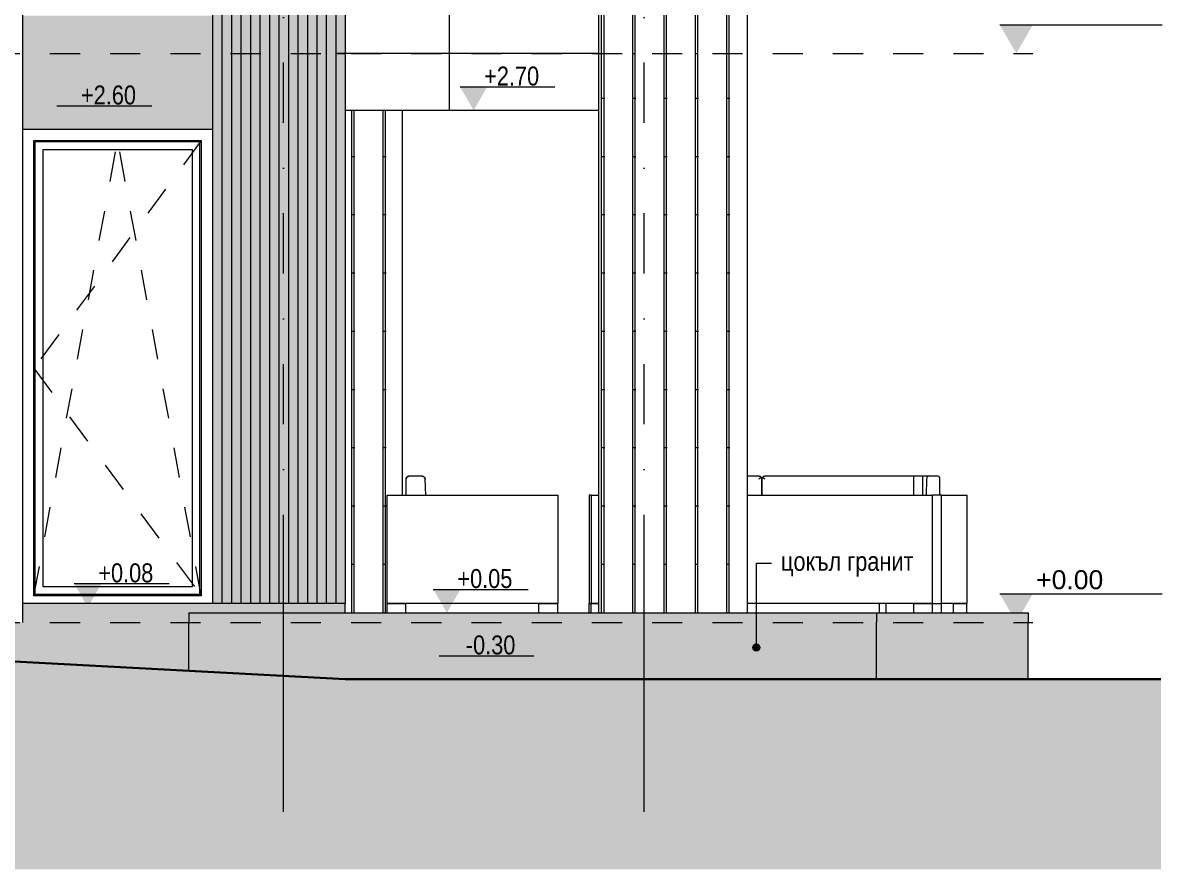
# Model space of a CAD drawing. Header units: centimetres. Extents: x -1373 to 229, y -130 to 818.
# Drawn here: x -372 to 229, y -130 to 316 of the extents above; entities that cross this region are included whole.
import ezdxf

# ---------------------------------------------------------------- set-up
doc = ezdxf.new("R2010")
doc.units = ezdxf.units.CM
doc.linetypes.add('Dash', pattern=[31.75, 15.875, -15.875])
doc.linetypes.add('Dash dot', pattern=[79.375, 31.75, -23.8125, 0, -23.8125])
for name, color, linetype, lineweight in [('A-ANNO-NOTE', 7, 'Continuous', 9), ('A-AREA', 7, 'Continuous', 9), ('A-DETL-GENF', 7, 'Continuous', 9), ('A-FLOR', 7, 'Continuous', 9), ('A-FLOR-LEVL', 7, 'Continuous', 9), ('A-FLOR-PATT', 7, 'Continuous', 9), ('A-GLAZ', 7, 'Continuous', 5), ('A-GLAZ-CWMG', 7, 'Continuous', 9), ('A-GLAZ-HDLN', 7, 'Dash', 5), ('A-WALL', 7, 'Continuous', 9), ('A-WALL-PATT', 7, 'Continuous', 9), ('G-ANNO-DIMS', 7, 'Continuous', 9), ('G-ANNO-TEXT', 7, 'Continuous', 9), ('I-FURN', 7, 'Continuous', 9), ('S-GRID', 7, 'Continuous', 9)]:
    doc.layers.add(name, color=color, linetype=linetype, lineweight=lineweight)
doc.layers.add('A-DETL', color=7, linetype='Continuous', lineweight=9, true_color=0x008000)
doc.styles.add('Arial', font='arial.ttf', dxfattribs={"height": 10})
doc.styles.add('Arial Narrow', font='ARIALN.TTF', dxfattribs={"height": 10})
doc.styles.add('Arial Narrow_2', font='ARIALN.TTF', dxfattribs={"height": 10})

# ---------------------------------------------------------------- blocks, each defined once
blk = doc.blocks.new('Sofa-08 - 1400 x 800-1678489-ИЗТОК')
at = {"layer": 'I-FURN'}
for p, q in [((16.51, 77), (10.48, 77)), ((18.01, 75.5), (18.01, 67)), ((18.01, 67), (18.01, 75.5)), ((18.01, 75.5), (18.01, 67)), ((98.01, 77), (19.51, 77)), ((98.01, 77), (98.01, 75.5)), ((98.01, 75.5), (98.01, 67)), ((-71.99, 67), (-71.99, 10)), ((-71.99, 67), (-68.09, 67)), ((10.48, 67), (108.01, 67)), ((108.01, 10), (108.01, 67)), ((-71.99, 10), (-68.09, 10)), ((-71.99, 5), (-71.99, 10)), ((-68.09, 10), (-71.99, 10)), ((108.01, 10), (10.48, 10)), ((98.01, 10), (108.01, 10)), ((98.01, 10), (98.01, 5)), ((108.01, 5), (108.01, 10))]:
    blk.add_line(p, q, dxfattribs=at)
for points, knots in [([(17.57, 76.56), (17.49, 76.64), (17.37, 76.74), (17.2, 76.84), (17.02, 76.92), (16.79, 76.98), (16.6, 77), (16.51, 77)], [0, 0, 0, 0, 0.25, 0.375, 0.5, 0.75, 1, 1, 1, 1]), ([(16.51, 75.5), (16.6, 75.59), (16.79, 75.78), (17.02, 76.01), (17.2, 76.19), (17.37, 76.36), (17.49, 76.48), (17.57, 76.56)], [0, 0, 0, 0, 0.25, 0.5, 0.625, 0.75, 1, 1, 1, 1]), ([(17.55, 76.58), (17.62, 76.51), (17.7, 76.42), (17.77, 76.31), (17.78, 76.29)], [0, 0, 0, 0, 0.25, 0.3102846, 0.3102846, 0.3102846, 0.3102846]), ([(17.84, 76.19), (17.86, 76.16), (17.89, 76.08), (17.92, 76), (17.94, 75.96)], [0.404349, 0.404349, 0.404349, 0.404349, 0.5, 0.6172742, 0.6172742, 0.6172742, 0.6172742]), ([(18.08, 75.96), (18.09, 76), (18.12, 76.08), (18.16, 76.16), (18.18, 76.19)], [0.3827258, 0.3827258, 0.3827258, 0.3827258, 0.5, 0.595651, 0.595651, 0.595651, 0.595651]), ([(18.23, 76.29), (18.25, 76.31), (18.32, 76.42), (18.4, 76.51), (18.47, 76.58)], [0.6897154, 0.6897154, 0.6897154, 0.6897154, 0.75, 1, 1, 1, 1]), ([(19.51, 77), (19.42, 77), (19.23, 76.98), (19, 76.92), (18.82, 76.84), (18.65, 76.74), (18.53, 76.64), (18.45, 76.56)], [0, 0, 0, 0, 0.25, 0.5, 0.625, 0.75, 1, 1, 1, 1]), ([(18.45, 76.56), (18.53, 76.48), (18.65, 76.36), (18.82, 76.19), (19, 76.01), (19.23, 75.78), (19.42, 75.59), (19.51, 75.5)], [0, 0, 0, 0, 0.25, 0.375, 0.5, 0.75, 1, 1, 1, 1])]:
    blk.add_open_spline(points, degree=3, knots=knots, dxfattribs=at)
for points in [[(17.57, 76.56), (17.66, 76.47), (17.82, 76.26), (17.97, 75.89), (18.01, 75.63), (18.01, 75.5)], [(17.98, 75.8), (18, 75.7), (18.01, 75.6), (18.01, 75.5)], [(18.01, 75.5), (18.01, 75.63), (18.04, 75.89), (18.2, 76.26), (18.36, 76.47), (18.45, 76.56)], [(18.01, 75.5), (18.01, 75.6), (18.02, 75.7), (18.04, 75.8)]]:
    blk.add_open_spline(points, degree=3, dxfattribs=at)
blk = doc.blocks.new('Tisch-12 Garten - 1200 x 700-1680447-ИЗТОК')
at = {"layer": 'I-FURN'}
blk.add_line((79.91, 10), (79.91, 5), dxfattribs=at)
blk = doc.blocks.new('Sofa-10 - 900 x 700-1663874-ИЗТОК')
at = {"layer": 'I-FURN'}
for p, q in [((-71.99, 67), (-73.09, 67)), ((-73.09, 67), (-73.09, 10)), ((-73.09, 10), (-71.99, 10)), ((-73.09, 5), (-73.09, 10)), ((-73.09, 10), (-71.99, 10))]:
    blk.add_line(p, q, dxfattribs=at)
blk = doc.blocks.new('Sofa-10 - 900 x 700-V10-ИЗТОК')
at = {"layer": 'I-FURN'}
for p, q in [((102.61, 77), (98.01, 77)), ((102.61, 77), (102.61, 75.56)), ((102.61, 75.56), (102.61, 67)), ((112.61, 67), (108.01, 67)), ((112.61, 10), (112.61, 67)), ((108.01, 10), (112.61, 10)), ((108.01, 10), (112.61, 10)), ((112.61, 5), (112.61, 10))]:
    blk.add_line(p, q, dxfattribs=at)
blk = doc.blocks.new('Sofa-08 - 1400 x 800-V11-ИЗТОК')
at = {"layer": 'I-FURN'}
for p, q in [((-169.59, 75.5), (-169.59, 67)), ((-161.03, 77), (-168.09, 77)), ((-159.18, 67), (-159.53, 75.56)), ((-179.59, 10), (-179.59, 67)), ((-179.59, 67), (-89.59, 67)), ((-89.59, 67), (-89.59, 10)), ((-179.59, 10), (-169.59, 10)), ((-179.59, 5), (-179.59, 10)), ((-89.59, 10), (-179.59, 10)), ((-169.59, 5), (-169.59, 10)), ((-99.59, 10), (-89.59, 10)), ((-99.59, 5), (-99.59, 10)), ((-89.59, 5), (-89.59, 10))]:
    blk.add_line(p, q, dxfattribs=at)
for centre, start, end in [((-168.09, 75.5), 90, 180), ((-161.03, 75.5), 2.32153, 90)]:
    blk.add_arc(centre, 1.5, start, end, dxfattribs=at)
for points, knots in [([(-169.59, 75.5), (-169.59, 75.59), (-169.58, 75.71), (-169.55, 75.82), (-169.55, 75.85)], [0, 0, 0, 0, 0.25, 0.3102366, 0.3102366, 0.3102366, 0.3102366]), ([(-169.55, 75.85), (-169.55, 75.82), (-169.58, 75.71), (-169.59, 75.59), (-169.59, 75.5)], [0.6897634, 0.6897634, 0.6897634, 0.6897634, 0.75, 1, 1, 1, 1]), ([(-169.52, 75.94), (-169.51, 75.98), (-169.48, 76.06), (-169.44, 76.14), (-169.42, 76.19)], [0.3988094, 0.3988094, 0.3988094, 0.3988094, 0.5, 0.625, 0.625, 0.625, 0.625]), ([(-169.42, 76.19), (-169.44, 76.14), (-169.48, 76.06), (-169.51, 75.98), (-169.52, 75.94)], [0.375, 0.375, 0.375, 0.375, 0.5, 0.6011906, 0.6011906, 0.6011906, 0.6011906]), ([(-168.77, 76.83), (-168.73, 76.86), (-168.65, 76.89), (-168.57, 76.92), (-168.53, 76.93)], [0.375, 0.375, 0.375, 0.375, 0.5, 0.6011906, 0.6011906, 0.6011906, 0.6011906]), ([(-168.53, 76.93), (-168.57, 76.92), (-168.65, 76.89), (-168.73, 76.86), (-168.77, 76.83)], [0.3988094, 0.3988094, 0.3988094, 0.3988094, 0.5, 0.625, 0.625, 0.625, 0.625]), ([(-168.43, 76.96), (-168.41, 76.96), (-168.3, 76.99), (-168.18, 77), (-168.09, 77)], [0.6897634, 0.6897634, 0.6897634, 0.6897634, 0.75, 1, 1, 1, 1]), ([(-168.09, 77), (-168.18, 77), (-168.3, 76.99), (-168.41, 76.96), (-168.43, 76.96)], [0, 0, 0, 0, 0.25, 0.3102366, 0.3102366, 0.3102366, 0.3102366]), ([(-161.03, 77), (-160.94, 77), (-160.82, 76.99), (-160.71, 76.97), (-160.69, 76.96)], [0, 0, 0, 0, 0.25, 0.3097192, 0.3097192, 0.3097192, 0.3097192]), ([(-160.69, 76.96), (-160.71, 76.97), (-160.82, 76.99), (-160.94, 77), (-161.03, 77)], [0.6902808, 0.6902808, 0.6902808, 0.6902808, 0.75, 1, 1, 1, 1]), ([(-160.59, 76.94), (-160.56, 76.93), (-160.48, 76.9), (-160.4, 76.86), (-160.35, 76.84)], [0.3983348, 0.3983348, 0.3983348, 0.3983348, 0.5, 0.6255437, 0.6255437, 0.6255437, 0.6255437]), ([(-160.35, 76.84), (-160.4, 76.86), (-160.48, 76.9), (-160.56, 76.93), (-160.59, 76.94)], [0.3744563, 0.3744563, 0.3744563, 0.3744563, 0.5, 0.6016652, 0.6016652, 0.6016652, 0.6016652]), ([(-159.71, 76.23), (-159.69, 76.18), (-159.65, 76.11), (-159.62, 76.03), (-159.61, 75.99)], [0.3744563, 0.3744563, 0.3744563, 0.3744563, 0.5, 0.6016652, 0.6016652, 0.6016652, 0.6016652]), ([(-159.61, 75.99), (-159.62, 76.03), (-159.65, 76.11), (-159.69, 76.18), (-159.71, 76.23)], [0.3983348, 0.3983348, 0.3983348, 0.3983348, 0.5, 0.6255437, 0.6255437, 0.6255437, 0.6255437]), ([(-159.58, 75.9), (-159.57, 75.88), (-159.55, 75.76), (-159.53, 75.65), (-159.53, 75.56)], [0.6902808, 0.6902808, 0.6902808, 0.6902808, 0.75, 1, 1, 1, 1]), ([(-159.53, 75.56), (-159.53, 75.65), (-159.55, 75.76), (-159.57, 75.88), (-159.58, 75.9)], [0, 0, 0, 0, 0.25, 0.3097192, 0.3097192, 0.3097192, 0.3097192])]:
    blk.add_open_spline(points, degree=3, knots=knots, dxfattribs=at)
for points in [[(-169.34, 76.32), (-169.29, 76.4), (-169.22, 76.48), (-169.15, 76.56)], [(-169.15, 76.56), (-169.22, 76.48), (-169.29, 76.4), (-169.34, 76.32)], [(-169.15, 76.56), (-169.07, 76.64), (-168.99, 76.7), (-168.9, 76.76)], [(-168.9, 76.76), (-168.99, 76.7), (-169.07, 76.64), (-169.15, 76.56)], [(-160.23, 76.77), (-160.14, 76.72), (-160.06, 76.65), (-159.99, 76.58)], [(-159.99, 76.58), (-160.06, 76.65), (-160.14, 76.72), (-160.23, 76.77)], [(-159.99, 76.58), (-159.91, 76.51), (-159.85, 76.43), (-159.79, 76.35)], [(-159.79, 76.35), (-159.85, 76.43), (-159.91, 76.51), (-159.99, 76.58)]]:
    blk.add_open_spline(points, degree=3, dxfattribs=at)
blk = doc.blocks.new('Sofa-10 - 900 x 700-V12-ИЗТОК')
at = {"layer": 'I-FURN'}
for p, q in [((105.84, 77), (102.61, 77)), ((104.78, 75.56), (104.53, 67)), ((110.83, 77), (105.84, 77)), ((111.89, 67), (111.89, 75.5)), ((112.61, 67), (126.03, 67)), ((126.03, 67), (126.03, 10)), ((83.6, 5), (83.6, 10)), ((126.03, 10), (112.61, 10)), ((118.96, 10), (126.03, 10)), ((118.96, 5), (118.96, 10)), ((126.03, 5), (126.03, 10))]:
    blk.add_line(p, q, dxfattribs=at)
for centre, start_param, end_param in [((105.84, 75.5), 0, 1.530278), ((110.83, 75.5), 4.712389, 6.283185)]:
    blk.add_ellipse(centre, major_axis=(0, 1.5), ratio=0.707107, start_param=start_param, end_param=end_param, dxfattribs=at)
blk = doc.blocks.new('SINGLE - OK - 100x252-2419123-ИЗТОК')
at = {"layer": 'A-GLAZ'}
for p, q in [((-365.69, 13.9), (-365.69, 254.1)), ((-365.69, 254.1), (-277.49, 254.1)), ((-364.99, 14.6), (-364.99, 253.4)), ((-278.19, 253.4), (-364.99, 253.4)), ((-278.19, 14.6), (-278.19, 253.4)), ((-277.49, 254.1), (-277.49, 13.9)), ((-360.89, 18.7), (-360.89, 249.3)), ((-360.89, 249.3), (-282.29, 249.3)), ((-282.29, 249.3), (-282.29, 18.7)), ((-282.29, 18.7), (-360.89, 18.7)), ((-277.49, 13.9), (-365.69, 13.9)), ((-278.19, 14.6), (-364.99, 14.6))]:
    blk.add_line(p, q, dxfattribs=at)
at = {"layer": 'A-GLAZ-HDLN'}
for p, q in [((-365.69, 13.9), (-321.59, 254.1)), ((-277.49, 254.1), (-365.69, 134)), ((-277.49, 13.9), (-321.59, 254.1)), ((-365.69, 134), (-277.49, 13.9))]:
    blk.add_line(p, q, dxfattribs=at)
blk = doc.blocks.new('Rectangular Mullion - TEC_LAMEL-2429880-ИЗТОК')
at = {"layer": 'A-GLAZ-CWMG', "true_color": 0xcfc6ba}
blk.add_hatch(color=9, dxfattribs=at).paths.add_polyline_path([(-201.59, 10), (-201.59, 300), (-206.59, 300), (-206.59, 10), (-202.09, 10)])
at = {"layer": 'A-GLAZ-CWMG'}
for p, q in [((-206.59, 300), (-201.59, 300)), ((-206.59, 300), (-206.59, 10)), ((-201.59, 300), (-201.59, 10)), ((-201.59, 10), (-206.59, 10))]:
    blk.add_line(p, q, dxfattribs=at)
blk = doc.blocks.new('Rectangular Mullion - TEC_LAMEL-2375260-ИЗТОК')
at = {"layer": 'A-GLAZ-CWMG', "true_color": 0xcfc6ba}
blk.add_hatch(color=9, dxfattribs=at).paths.add_polyline_path([(-201.59, 300), (-201.59, 531.32), (-206.59, 531.32), (-206.59, 300), (-202.09, 300)])
at = {"layer": 'A-GLAZ-CWMG'}
for p, q in [((-206.59, 531.32), (-201.59, 531.32)), ((-206.59, 531.32), (-206.59, 300)), ((-201.59, 531.32), (-201.59, 530.25)), ((-201.59, 527.68), (-201.59, 300)), ((-201.59, 300), (-206.59, 300))]:
    blk.add_line(p, q, dxfattribs=at)
blk = doc.blocks.new('Rectangular Mullion - TEC_LAMEL-2372754-ИЗТОК')
at = {"layer": 'A-GLAZ-CWMG', "true_color": 0xcfc6ba}
blk.add_hatch(color=9, dxfattribs=at).paths.add_polyline_path([(-206.59, 10), (-206.59, 532), (-211.59, 532), (-211.59, 10), (-208.33, 10)])
at = {"layer": 'A-GLAZ-CWMG'}
for p, q in [((-211.59, 532), (-206.59, 532)), ((-211.59, 532), (-211.59, 10)), ((-206.59, 532), (-206.59, 10)), ((-206.59, 10), (-211.59, 10))]:
    blk.add_line(p, q, dxfattribs=at)
blk = doc.blocks.new('Level - w_ name-271244-ИЗТОК')
at = {"layer": 'A-FLOR-LEVL'}
blk.add_hatch(color=256, dxfattribs=at).paths.add_polyline_path([(143.45, 15), (160.78, 15), (152.12, 0)])
blk.add_line((143.45, 15), (229.04, 15), dxfattribs=at)
blk = doc.blocks.new('Spot Elevations - ELEVATION_PROJECT-150941-ИЗТОК')
at = {"layer": 'A-ANNO-NOTE'}
blk.add_hatch(color=256, dxfattribs=at).paths.add_polyline_path([(-1102.75, 748.17), (-1088.44, 748.17), (-1095.6, 735.77)])
blk.add_line((-1102.75, 748.17), (-1052.75, 748.17), dxfattribs=at)

msp = doc.modelspace()

# ---------------------------------------------------------------- hatches: boundary and pattern name
at = {"layer": 'A-DETL-GENF'}
h = msp.add_hatch(dxfattribs=at)
h.set_pattern_fill('FP2_30', color=256, style=0, pattern_type=2)
h.set_pattern_definition([(0, (-146.547, 0), (19.05, 19.05), [19.05, -19.05]), (0, (-146.547, 7.144), (19.05, 19.05), [19.05, -19.05]), (0, (-146.547, 14.287), (19.05, 19.05), [19.05, -19.05]), (90, (-144.166, 16.669), (-19.05, 19.05), [19.05, -19.05]), (90, (-137.022, 16.669), (-19.05, 19.05), [19.05, -19.05]), (90, (-129.879, 16.669), (-19.05, 19.05), [19.05, -19.05])])
h.paths.add_polyline_path([(-170.9, -130.19), (228.36, -130.19), (228.36, -30), (-201.59, -30), (-766.59, 0), (-1368.67, 0), (-1368.67, -130.19), (-370.53, -130.19)])
at = {"layer": 'A-FLOR-PATT', "lineweight": 5, "true_color": 0xebebeb}
for points in [[(28.73, 0), (78.41, 0), (78.41, 5), (-284.09, 5), (-284.09, 0), (-21.18, 0)], [(78.41, 0), (158.41, 0), (158.41, 5), (78.41, 5)]]:
    msp.add_hatch(color=7, dxfattribs=at).paths.add_polyline_path(points)
at = {"layer": 'A-WALL-PATT', "true_color": 0x8b8b8b}
h = msp.add_hatch(dxfattribs=at)
h.set_pattern_fill('FP2_21', color=252, style=0, pattern_type=2)
h.set_pattern_definition([(0, (-3684.257, 300), (16.51, 30.709), [0.8382, -15.672]), (90, (-3700.767, 300), (-16.51, 30.709), [30.709, 0]), (90, (-3699.497, 300), (-16.51, 30.709), [30.709, 0])])
h.paths.add_polyline_path([(-561.59, 300), (-371.59, 300), (-371.59, 559.88), (-561.59, 559.88), (-561.59, 307.06)])
h = msp.add_hatch(dxfattribs=at)
h.set_pattern_fill('FP2_24', color=252, style=0, pattern_type=2)
h.set_pattern_definition([(0, (-9675.324, 300), (16.51, 30.709), [0.8382, -15.672]), (90, (-9691.834, 300), (-16.51, 30.709), [30.709, 0]), (90, (-9690.564, 300), (-16.51, 30.709), [30.709, 0])])
h.paths.add_polyline_path([(-68.09, 300), (10.48, 300), (10.48, 559.88), (-68.09, 559.88), (-68.09, 530.25), (-66.59, 530.25), (-66.62, 527.68), (-68.09, 527.68), (-68.09, 321.16)])
at = {"layer": 'A-WALL-PATT', "lineweight": 5, "true_color": 0x787878}
h = msp.add_hatch(color=8, dxfattribs=at)
h.paths.add_polyline_path([(-761.59, 300), (-756.59, 300), (-756.59, 532), (-761.59, 532), (-761.59, 307.06)])
h.paths.add_polyline_path([(-751.59, 300), (-746.59, 300), (-746.59, 532), (-751.59, 532), (-751.59, 307.06)])
h.paths.add_polyline_path([(-591.59, 300), (-586.59, 300), (-586.59, 532), (-591.59, 532), (-591.59, 307.06)])
h.paths.add_polyline_path([(-596.59, 300), (-596.59, 532), (-601.59, 532), (-601.59, 300)])
h.paths.add_polyline_path([(-606.59, 300), (-606.59, 532), (-611.59, 532), (-611.59, 300)])
h.paths.add_polyline_path([(-616.59, 300), (-616.59, 532), (-621.59, 532), (-621.59, 300), (-620.06, 300)])
h.paths.add_polyline_path([(-736.59, 300), (-736.59, 532), (-741.59, 532), (-741.59, 300)])
h.paths.add_polyline_path([(-731.59, 300), (-726.59, 300), (-726.59, 532), (-731.59, 532), (-731.59, 307.06)])
h.paths.add_polyline_path([(-721.59, 300), (-716.59, 300), (-716.59, 532), (-721.59, 532), (-721.59, 307.06)])
h.paths.add_polyline_path([(-626.59, 300), (-626.59, 532), (-631.59, 532), (-631.59, 300)])
h.paths.add_polyline_path([(-641.59, 300), (-636.59, 300), (-636.59, 532), (-641.59, 532), (-641.59, 304.57)])
h.paths.add_polyline_path([(-646.59, 300), (-646.59, 532), (-651.59, 532), (-651.59, 300)])
h.paths.add_polyline_path([(-656.59, 300), (-656.59, 532), (-661.59, 532), (-661.59, 300)])
h.paths.add_polyline_path([(-666.59, 300), (-666.59, 532), (-671.59, 532), (-671.59, 300), (-669.97, 300)])
h.paths.add_polyline_path([(-676.59, 300), (-676.59, 532), (-681.59, 532), (-681.59, 300)])
h.paths.add_polyline_path([(-691.59, 300), (-686.59, 300), (-686.59, 532), (-691.59, 532), (-691.59, 301.71)])
h.paths.add_polyline_path([(-576.59, 300), (-576.59, 532), (-581.59, 532), (-581.59, 300)])
h.paths.add_polyline_path([(-571.59, 300), (-561.59, 300), (-561.59, 532), (-571.59, 532), (-571.59, 307.06)])
h.paths.add_polyline_path([(-371.59, 300), (-271.59, 300), (-271.59, 320), (-371.59, 320), (-371.59, 307.06)])
h.paths.add_polyline_path([(-711.59, 300), (-706.59, 300), (-706.59, 532), (-711.59, 532), (-711.59, 300.57)])
h.paths.add_polyline_path([(-701.59, 300), (-696.59, 300), (-696.59, 532), (-701.59, 532), (-701.59, 301.14)])
h.paths.add_polyline_path([(-261.59, 300), (-261.59, 532), (-266.59, 532), (-266.59, 300)])
h.paths.add_polyline_path([(-256.59, 300), (-251.59, 300.01), (-251.59, 532), (-256.59, 532), (-256.59, 300.01)])
h = msp.add_hatch(color=8, dxfattribs=at)
h.paths.add_polyline_path([(-246.59, 300), (-241.59, 300), (-241.59, 532), (-246.59, 532), (-246.59, 300.01)])
h.paths.add_polyline_path([(-211.59, 300), (-211.59, 532), (-216.59, 532), (-216.59, 300)])
h.paths.add_polyline_path([(-221.59, 300), (-221.59, 532), (-226.59, 532), (-226.59, 300)])
h.paths.add_polyline_path([(-236.59, 300), (-231.59, 300), (-231.59, 532), (-236.59, 532), (-236.59, 307.06)])
at = {"layer": 'A-WALL-PATT', "true_color": 0x787878}
h = msp.add_hatch(color=8, dxfattribs=at)
h.paths.add_polyline_path([(-669.97, 10), (-666.59, 10), (-666.59, 300), (-671.59, 300), (-671.59, 10)])
h.paths.add_polyline_path([(-266.59, 10), (-261.59, 10), (-261.59, 300), (-266.59, 300), (-266.59, 10.86)])
h.paths.add_polyline_path([(-681.59, 10), (-676.59, 10), (-676.59, 300), (-681.59, 300), (-681.59, 10.86)])
h.paths.add_polyline_path([(-686.59, 10), (-686.59, 300), (-691.59, 300), (-691.59, 10), (-688.69, 10)])
h.paths.add_polyline_path([(-696.59, 10), (-696.59, 300), (-701.59, 300), (-701.59, 10)])
h.paths.add_polyline_path([(-707.4, 10), (-706.59, 10), (-706.59, 300), (-711.59, 300), (-711.59, 10)])
h.paths.add_polyline_path([(-716.59, 10), (-716.59, 300), (-721.59, 300), (-721.59, 10), (-719.88, 10)])
h.paths.add_polyline_path([(-256.59, 10), (-251.59, 10), (-251.59, 300), (-256.59, 300), (-256.59, 10.86)])
h.paths.add_polyline_path([(-646.59, 260), (-646.59, 300), (-651.59, 300), (-651.59, 260)])
h.paths.add_polyline_path([(-641.59, 260), (-636.59, 260), (-636.59, 300), (-641.59, 300), (-641.59, 264.74)])
h.paths.add_polyline_path([(-631.59, 260), (-626.59, 260), (-626.59, 300), (-631.59, 300), (-631.59, 264.74)])
h.paths.add_polyline_path([(-620.06, 260), (-616.59, 260), (-616.59, 300), (-621.59, 300), (-621.59, 260)])
h.paths.add_polyline_path([(-570.16, 260), (-561.59, 260), (-561.59, 300), (-571.59, 300), (-571.59, 260)])
h.paths.add_polyline_path([(-611.59, 260), (-606.59, 260), (-606.59, 300), (-611.59, 300), (-611.59, 264.74)])
h.paths.add_polyline_path([(-601.59, 260), (-596.59, 260), (-596.59, 300), (-601.59, 300), (-601.59, 261.22)])
h.paths.add_polyline_path([(-656.59, 260), (-656.59, 300), (-661.59, 300), (-661.59, 260), (-657.49, 260)])
h.paths.add_polyline_path([(-586.59, 260), (-586.59, 300), (-591.59, 300), (-591.59, 260)])
h.paths.add_polyline_path([(-295.67, 260), (-271.59, 260), (-271.59, 300), (-371.59, 300), (-371.59, 260), (-308.14, 260)])
h.paths.add_polyline_path([(-581.59, 260), (-576.59, 260), (-576.59, 300), (-581.59, 300), (-581.59, 264.74)])
at = {"layer": 'A-WALL-PATT', "true_color": 0x8b8b8b}
h = msp.add_hatch(dxfattribs=at)
h.set_pattern_fill('FP2_20', color=252, style=0, pattern_type=2)
h.set_pattern_definition([(0, (-3271.507, 0), (16.51, 30.709), [0.8382, -15.672]), (90, (-3288.017, 0), (-16.51, 30.709), [30.709, 0]), (90, (-3286.747, 0), (-16.51, 30.709), [30.709, 0])])
h.paths.add_polyline_path([(-561.59, 0), (-371.59, 0), (-371.59, 300), (-561.59, 300), (-561.59, 10.86)])
at = {"layer": 'A-WALL-PATT', "lineweight": 5, "true_color": 0x787878}
h = msp.add_hatch(color=8, dxfattribs=at)
h.paths.add_polyline_path([(-246.59, 10), (-241.59, 10), (-241.59, 300), (-246.59, 300), (-246.59, 10.86)])
h.paths.add_polyline_path([(-236.59, 10), (-231.59, 10), (-231.59, 300), (-236.59, 300), (-236.59, 10.86)])
h.paths.add_polyline_path([(-226.59, 10), (-221.59, 10), (-221.59, 300), (-226.59, 300), (-226.59, 10.86)])
h.paths.add_polyline_path([(-214.57, 10), (-211.59, 10), (-211.59, 300), (-216.59, 300), (-216.59, 10)])
at = {"layer": 'A-WALL-PATT', "true_color": 0x8b8b8b}
h = msp.add_hatch(dxfattribs=at)
h.set_pattern_fill('FP2_23', color=252, style=0, pattern_type=2)
h.set_pattern_definition([(0, (-6455.874, 0), (16.51, 30.709), [0.8382, -15.672]), (90, (-6472.384, 0), (-16.51, 30.709), [30.709, 0]), (90, (-6471.114, 0), (-16.51, 30.709), [30.709, 0])])
h.paths.add_polyline_path([(-21.18, 5), (10.48, 5), (10.48, 300), (-68.09, 300), (-68.09, 5)])
h = msp.add_hatch(dxfattribs=at)
h.set_pattern_fill('FP2_22', color=252, style=0, pattern_type=2)
h.set_pattern_definition([(0, (-181.61, 0), (16.51, 30.709), [0.8382, -15.672]), (90, (-198.12, 0), (-16.51, 30.709), [30.709, 0]), (90, (-196.85, 0), (-16.51, 30.709), [30.709, 0])])
h.paths.add_polyline_path([(-179.59, 5), (-179.59, 67), (-176.59, 67), (-176.59, 270), (-201.59, 270), (-201.59, 5), (-195.85, 5)])
at = {"layer": 'A-WALL-PATT', "lineweight": 5, "true_color": 0xebebeb}
for points in [[(-370.53, 0), (-284.09, 0), (-284.09, 5), (-201.59, 5), (-201.59, 10), (-371.59, 10), (-371.59, 0)], [(-284.09, -25.62), (-284.09, 0), (-766.59, 0), (-307.11, -24.4)], [(78.41, -30), (78.41, 0), (-284.09, 0), (-284.09, -25.62), (-201.59, -30), (28.73, -30)], [(146.98, -30), (158.41, -30), (158.41, 0), (78.41, 0), (78.41, -30)]]:
    msp.add_hatch(color=7, dxfattribs=at).paths.add_polyline_path(points)
at = {"layer": 'G-ANNO-TEXT'}
h = msp.add_hatch(color=256, dxfattribs=at)
edge = h.paths.add_edge_path()
edge.add_arc((15.11, -13.24), 1.87, 0, 360)

# ---------------------------------------------------------------- linework, layer by layer
at = {"layer": 'A-AREA'}
for p, q in [((-141.59, 300), (-201.59, 300)), ((-68.09, 300), (-146.67, 300))]:
    msp.add_line(p, q, dxfattribs=at)
at = {"layer": 'A-DETL', "color": 7, "lineweight": 30}
for p, q in [((-201.59, -30), (-766.59, 0)), ((228.36, -30), (-201.59, -30))]:
    msp.add_line(p, q, dxfattribs=at)
at = {"layer": 'A-FLOR'}
for p, q in [((-284.09, 5), (158.41, 5)), ((-284.09, 5), (-284.09, 0)), ((78.41, 5), (78.41, 0)), ((158.41, 5), (158.41, 0))]:
    msp.add_line(p, q, dxfattribs=at)
at = {"layer": 'A-FLOR-LEVL', "linetype": 'Dash'}
for p, q in [((-1373.3, 300), (160.78, 300)), ((-1373.3, 0), (160.78, 0))]:
    msp.add_line(p, q, dxfattribs=at)
at = {"layer": 'A-WALL'}
for p, q in [((-371.59, 0), (-371.59, 559.88)), ((10.48, 5), (10.48, 559.88)), ((-68.09, 527.68), (-68.09, 5)), ((-146.67, 270), (-146.67, 325)), ((-201.59, 270), (-68.09, 270)), ((-171.59, 270), (-171.59, 67)), ((-371.59, 260), (-271.59, 260)), ((-201.59, 10), (-371.59, 10)), ((-201.59, 5), (-201.59, 10)), ((-371.59, 0), (-371.59, 0)), ((-284.09, -25.62), (-284.09, 0)), ((78.41, -30), (78.41, 0)), ((158.41, -30), (158.41, 0))]:
    msp.add_line(p, q, dxfattribs=at)
at = {"layer": 'G-ANNO-TEXT'}
for p, q in [((15.11, 31.17), (23.08, 31.17)), ((15.11, -13.24), (15.11, 31.17))]:
    msp.add_line(p, q, dxfattribs=at)
msp.add_circle((15.11, -13.24), 1.87, dxfattribs=at)
at = {"layer": 'S-GRID', "color": 1, "linetype": 'Dash dot', "lineweight": 18, "true_color": 0xff0000}
for p, q in [((-234.09, 25), (-234.09, 650.5)), ((-44.09, 25), (-44.09, 650.5))]:
    msp.add_line(p, q, dxfattribs=at)
at = {"layer": 'S-GRID', "color": 1, "lineweight": 18, "true_color": 0xff0000}
for p, q in [((-234.09, -100), (-234.09, 25)), ((-44.09, -100), (-44.09, 25))]:
    msp.add_line(p, q, dxfattribs=at)

# ---------------------------------------------------------------- block references
at = {"layer": 'A-FLOR-LEVL'}
for p in [(0, 300), (0, 0)]:
    msp.add_blockref('Level - w_ name-271244-ИЗТОК', p, dxfattribs=at)
at = {"layer": 'A-GLAZ'}
msp.add_blockref('SINGLE - OK - 100x252-2419123-ИЗТОК', (0, 0), dxfattribs=at)
at = {"layer": 'A-GLAZ-CWMG'}
for name, p in [('Rectangular Mullion - TEC_LAMEL-2372754-ИЗТОК', (-60, 0)), ('Rectangular Mullion - TEC_LAMEL-2372754-ИЗТОК', (-50, 0)), ('Rectangular Mullion - TEC_LAMEL-2372754-ИЗТОК', (-40, 0)), ('Rectangular Mullion - TEC_LAMEL-2372754-ИЗТОК', (-30, 0)), ('Rectangular Mullion - TEC_LAMEL-2372754-ИЗТОК', (-20, 0)), ('Rectangular Mullion - TEC_LAMEL-2372754-ИЗТОК', (-10, 0)), ('Rectangular Mullion - TEC_LAMEL-2372754-ИЗТОК', (0, 0)), ('Rectangular Mullion - TEC_LAMEL-2375260-ИЗТОК', (0, 0)), ('Rectangular Mullion - TEC_LAMEL-2429880-ИЗТОК', (0, 0))]:
    msp.add_blockref(name, p, dxfattribs=at)
at = {"layer": 'G-ANNO-DIMS'}
for p in [(961.67, -465.77), (749.18, -475.77), (758.29, -727.77), (947.57, -730.77), (950.56, -765.77)]:
    msp.add_blockref('Spot Elevations - ELEVATION_PROJECT-150941-ИЗТОК', p, dxfattribs=at)
at = {"layer": 'I-FURN'}
for name in ['Sofa-08 - 1400 x 800-V11-ИЗТОК', 'Sofa-08 - 1400 x 800-1678489-ИЗТОК', 'Sofa-10 - 900 x 700-V12-ИЗТОК', 'Sofa-10 - 900 x 700-V10-ИЗТОК', 'Sofa-10 - 900 x 700-1663874-ИЗТОК', 'Tisch-12 Garten - 1200 x 700-1680447-ИЗТОК']:
    msp.add_blockref(name, (0, 0), dxfattribs=at)

# ---------------------------------------------------------------- texts
at = {"layer": 'A-FLOR-LEVL', "insert": (162.61, 22.41), "char_height": 10, "width": 36.4, "attachment_point": 4, "line_spacing_factor": 0.936439, "style": 'Arial'}
msp.add_mtext('\\pt5,10,15,20,25,30,35,40,45,50,55,60,65,70,75,80,85,90,95,100,105,110,115,120,125,130,135,140,145,150,155,160;+0.00', dxfattribs=at)
at = {"layer": 'G-ANNO-DIMS', "char_height": 10, "attachment_point": 1, "line_spacing_factor": 0.974696, "style": 'Arial Narrow'}
for s, insert, width in [('+2.70', (-128.4, 293.09), 34.7536), ('+2.60', (-340.9, 283.09), 34.7536), ('+0.08', (-331.78, 31.09), 34.7536), ('+0.05', (-142.5, 28.09), 34.7536), ('-0.30', (-138.04, -6.91), 31.1923)]:
    msp.add_mtext(s, dxfattribs=dict(at, insert=insert, width=width))
at = {"layer": 'G-ANNO-TEXT', "insert": (28.08, 37.18), "char_height": 10, "width": 112.8, "attachment_point": 1, "line_spacing_factor": 0.949189, "style": 'Arial Narrow_2'}
msp.add_mtext('\\pt15,30,45,60,75,90,105,120,135,150,165,180,195,210,225,240,255,270,285,300,315,330,345,360,375,390,405,420,435,450,465,480;цокъл гранит', dxfattribs=at)

doc.saveas('drawing.dxf')
